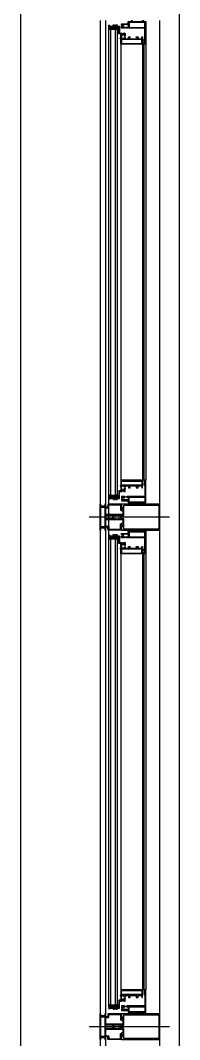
# Model space of a CAD drawing. Header units: millimetres. Extents: x 8456 to 190005487, y 619 to 455456909.
# Drawn here: x 195662.6 to 195724.2, y 155224.1 to 155618.3 of the extents above; entities that cross this region are included whole.
import ezdxf

# ---------------------------------------------------------------- set-up
doc = ezdxf.new("R2010")
doc.units = ezdxf.units.MM
doc.header["$LTSCALE"] = 400
doc.header["$MEASUREMENT"] = 0
doc.layers.get('0').update_dxf_attribs({"linetype": 'CONTINUOUS'})
doc.layers.add('AA-HAT-타일', color=8, linetype='CONTINUOUS')
doc.layers.add('AA-WID', color=4, linetype='CONTINUOUS')

# ---------------------------------------------------------------- blocks, each defined once
blk = doc.blocks.new('A$C2DB436D3')
at = {"color": 8, "ltscale": 100}
blk.add_line((5833.54, 17257.55, 2515.73), (5833.54, 15849.55, 2515.73), dxfattribs=at)
at = {"layer": 'AA-HAT-타일', "color": 8}
blk.add_line((5921.54, 15849.55, 2515.73), (5921.54, 17257.55, 2515.73), dxfattribs=at)
at = {"layer": 'AA-WID', "color": 8}
for p, q in [((5877.54, 16968.8, 2515.73), (5877.54, 15866.05, 2515.73)), ((5880.62, 16968.8, 2515.73), (5880.62, 15866.05, 2515.73)), ((5883.48, 16963.88, 2515.73), (5882.38, 16963.88, 2515.73)), ((5882.38, 16424.82, 2515.73), (5882.38, 16963.88, 2515.73)), ((5883.48, 16706.42, 2515.73), (5883.48, 16963.88, 2515.73)), ((5887.22, 16963.88, 2515.73), (5885.9, 16963.88, 2515.73)), ((5886.12, 16706.42, 2515.73), (5886.12, 16963.88, 2515.73)), ((5887.22, 16706.42, 2515.73), (5887.22, 16963.88, 2515.73)), ((5910.54, 15866.05, 2515.73), (5910.54, 16968.8, 2515.73)), ((5888.98, 16955.6, 2515.73), (5888.98, 16708.49, 2515.73)), ((5901.08, 16955.6, 2515.73), (5901.08, 16714.7, 2515.73)), ((5901.74, 16955.6, 2515.73), (5901.74, 16714.7, 2515.73)), ((5902.84, 16955.6, 2515.73), (5902.84, 16714.7, 2515.73)), ((5883.48, 16706.42, 2515.73), (5882.38, 16706.42, 2515.73)), ((5887.22, 16706.42, 2515.73), (5885.9, 16706.42, 2515.73)), ((5915.86, 16694.35, 2515.73), (5871.58, 16694.35, 2515.73)), ((5883.48, 16682.28, 2515.73), (5882.38, 16682.28, 2515.73)), ((5883.48, 16424.82, 2515.73), (5883.48, 16682.28, 2515.73)), ((5887.22, 16682.28, 2515.73), (5885.9, 16682.28, 2515.73)), ((5886.12, 16424.82, 2515.73), (5886.12, 16682.28, 2515.73)), ((5887.22, 16424.82, 2515.73), (5887.22, 16682.28, 2515.73)), ((5888.98, 16680.22, 2515.73), (5888.98, 16433.1, 2515.73)), ((5901.08, 16674, 2515.73), (5901.08, 16433.1, 2515.73)), ((5901.74, 16674, 2515.73), (5901.74, 16433.1, 2515.73)), ((5902.84, 16674, 2515.73), (5902.84, 16433.1, 2515.73)), ((5883.48, 16424.82, 2515.73), (5882.38, 16424.82, 2515.73)), ((5887.22, 16424.82, 2515.73), (5885.9, 16424.82, 2515.73)), ((5915.86, 16412.75, 2515.73), (5871.58, 16412.75, 2515.73))]:
    blk.add_line(p, q, dxfattribs=at)
at = {"layer": 'AA-WID', "color": 8, "elevation": 2515.73}
for points in [[(5888.98, 16958.57), (5888.87, 16958.57, -1), (5888.87, 16958.9), (5888.98, 16958.9), (5888.98, 16959.72), (5889.04, 16959.78), (5888.98, 16959.85), (5888.98, 16961.38), (5887.88, 16961.38), (5887.88, 16964.42), (5887.44, 16964.42), (5887.44, 16964.71), (5887.88, 16964.71), (5887.88, 16965.19), (5884.64, 16965.19), (5884.64, 16964.71), (5885.08, 16964.71), (5885.08, 16964.42), (5884.36, 16964.42), (5884.36, 16965.19), (5882.38, 16965.19), (5882.38, 16966.05, -0.414214), (5882.44, 16966.12), (5882.64, 16966.12, -0.414214), (5882.71, 16966.05), (5882.71, 16965.63), (5884.75, 16965.63), (5884.75, 16966.34), (5885.41, 16966.34, -0.414214), (5885.52, 16966.23), (5885.52, 16966.07, -0.414214), (5885.41, 16965.96), (5885.19, 16965.96), (5885.19, 16965.63), (5885.52, 16965.63), (5886.01, 16965.63), (5886.01, 16966.34), (5887, 16966.34, -0.414214), (5887.11, 16966.23), (5887.11, 16966.07, -0.414214), (5887, 16965.96), (5886.45, 16965.96), (5886.45, 16965.63), (5888.32, 16965.63), (5888.32, 16961.82), (5889.75, 16961.82, -0.414214), (5889.86, 16961.71, -0.414214), (5889.75, 16961.6), (5889.56, 16961.6, 0.414214), (5889.42, 16961.46, 0.414214), (5889.56, 16961.32), (5890.91, 16961.32, 0.414214), (5891.05, 16961.46, 0.414214), (5890.91, 16961.6), (5890.72, 16961.6, -0.414214), (5890.61, 16961.71, -0.414214), (5890.72, 16961.82), (5891.4, 16961.82), (5891.4, 16960.46, -0.414214), (5891.29, 16960.35), (5890.85, 16960.35, -1), (5890.85, 16960.57, 0.414214), (5890.96, 16960.68), (5890.96, 16960.75, 0.414214), (5890.83, 16960.88), (5889.55, 16960.88, 0.414214), (5889.42, 16960.75), (5889.42, 16960.68, 0.414214), (5889.53, 16960.57, -1), (5889.53, 16960.35, 0.414214), (5889.42, 16960.24), (5889.42, 16959.32, 0.414214), (5889.53, 16959.21, -1), (5889.53, 16958.99, 0.414214), (5889.42, 16958.88), (5889.42, 16958.81, 0.414214), (5889.55, 16958.68), (5890.83, 16958.68, 0.414214), (5890.96, 16958.81), (5890.96, 16958.88, 0.414214), (5890.85, 16958.99, -1), (5890.85, 16959.21), (5891.29, 16959.21, -0.414214), (5891.4, 16959.1), (5891.4, 16958.68), (5893.27, 16958.68), (5893.27, 16959.78), (5894.26, 16959.78), (5894.26, 16959.34), (5893.71, 16959.34), (5893.71, 16958.68), (5898.11, 16958.68), (5898.11, 16959.34), (5897.56, 16959.34), (5897.56, 16959.78), (5898.55, 16959.78), (5898.55, 16958.68), (5900.64, 16958.68), (5900.64, 16959.78), (5901.08, 16959.78), (5901.08, 16955.6), (5888.98, 16955.6), (5888.98, 16958.57)], [(5888.98, 16711.73), (5888.87, 16711.73, 1), (5888.87, 16711.4), (5888.98, 16711.4), (5888.98, 16710.59), (5889.04, 16710.52), (5888.98, 16710.46), (5888.98, 16708.93), (5887.88, 16708.93), (5887.88, 16705.88), (5887.44, 16705.88), (5887.44, 16705.59), (5887.88, 16705.59), (5887.88, 16705.11), (5884.64, 16705.11), (5884.64, 16705.59), (5885.08, 16705.59), (5885.08, 16705.88), (5884.36, 16705.88), (5884.36, 16705.11), (5882.38, 16705.11), (5882.38, 16704.25, 0.414214), (5882.44, 16704.19), (5882.64, 16704.19, 0.414214), (5882.71, 16704.25), (5882.71, 16704.67), (5884.75, 16704.67), (5884.75, 16703.97), (5885.41, 16703.97, 0.414214), (5885.52, 16704.08), (5885.52, 16704.23, 0.414214), (5885.41, 16704.34), (5885.19, 16704.34), (5885.19, 16704.67), (5885.52, 16704.67), (5886.01, 16704.67), (5886.01, 16703.97), (5887, 16703.97, 0.414214), (5887.11, 16704.08), (5887.11, 16704.23, 0.414214), (5887, 16704.34), (5886.45, 16704.34), (5886.45, 16704.67), (5888.32, 16704.67), (5888.32, 16708.49), (5889.75, 16708.49, 0.414214), (5889.86, 16708.6, 0.414214), (5889.75, 16708.71), (5889.56, 16708.71, -0.414214), (5889.42, 16708.85, -0.414214), (5889.56, 16708.98), (5890.91, 16708.98, -0.414214), (5891.05, 16708.85, -0.414214), (5890.91, 16708.71), (5890.72, 16708.71, 0.414214), (5890.61, 16708.6, 0.414214), (5890.72, 16708.49), (5891.4, 16708.49), (5891.4, 16709.84, 0.414214), (5891.29, 16709.95), (5890.85, 16709.95, 1), (5890.85, 16709.73, -0.414214), (5890.96, 16709.62), (5890.96, 16709.55, -0.414214), (5890.83, 16709.42), (5889.55, 16709.42, -0.414214), (5889.42, 16709.55), (5889.42, 16709.62, -0.414214), (5889.53, 16709.73, 1), (5889.53, 16709.95, -0.414214), (5889.42, 16710.06), (5889.42, 16710.98, -0.414214), (5889.53, 16711.09, 1), (5889.53, 16711.31, -0.414214), (5889.42, 16711.42), (5889.42, 16711.49, -0.414214), (5889.55, 16711.62), (5890.83, 16711.62, -0.414214), (5890.96, 16711.49), (5890.96, 16711.42, -0.414214), (5890.85, 16711.31, 1), (5890.85, 16711.09), (5891.29, 16711.09, 0.414214), (5891.4, 16711.2), (5891.4, 16711.62), (5893.27, 16711.62), (5893.27, 16710.52), (5894.26, 16710.52), (5894.26, 16710.96), (5893.71, 16710.96), (5893.71, 16711.62), (5898.11, 16711.62), (5898.11, 16710.96), (5897.56, 16710.96), (5897.56, 16710.52), (5898.55, 16710.52), (5898.55, 16711.62), (5900.64, 16711.62), (5900.64, 16710.52), (5901.08, 16710.52), (5901.08, 16714.7), (5888.98, 16714.7), (5888.98, 16711.73)], [(5877.54, 16694.35), (5877.54, 16701.5), (5877.87, 16701.5), (5877.87, 16700.07, 0.414214), (5877.98, 16699.96), (5879.95, 16699.96, -1), (5879.95, 16699.63), (5877.98, 16699.63, 0.414214), (5877.87, 16699.52), (5877.87, 16689.07), (5879.95, 16689.07, -1), (5879.95, 16688.74), (5877.98, 16688.74, 0.414214), (5877.87, 16688.63), (5877.87, 16687.2), (5877.54, 16687.2), (5877.54, 16694.35)], [(5910.54, 16687.2), (5910.54, 16701.5), (5889.42, 16701.5), (5889.42, 16699.53, 1), (5889.66, 16699.53), (5889.66, 16699.74), (5890.01, 16699.74), (5890.01, 16698.42), (5889.66, 16698.42), (5889.66, 16698.63, 1), (5889.42, 16698.63), (5889.42, 16697.87, 0.414214), (5889.53, 16697.76), (5889.97, 16697.76, -0.414214), (5890.08, 16697.65), (5890.08, 16695.89, -0.414214), (5889.97, 16695.78), (5886.96, 16695.78), (5886.89, 16695.72), (5886.82, 16695.78), (5880.84, 16695.78, -0.414214), (5880.62, 16696), (5880.62, 16698.97), (5880.78, 16698.97, 1), (5880.78, 16699.3), (5880.62, 16699.3), (5880.62, 16701.5), (5880.18, 16701.5), (5880.18, 16700.42, -0.414214), (5880.07, 16700.31), (5878.25, 16700.31, 1), (5878.25, 16699.98), (5880.07, 16699.98, -0.414214), (5880.18, 16699.87), (5880.18, 16694.35), (5880.18, 16688.83, -0.414214), (5880.07, 16688.72), (5878.25, 16688.72, 1), (5878.25, 16688.39), (5880.07, 16688.39, -0.414214), (5880.18, 16688.28), (5880.18, 16687.2), (5880.62, 16687.2), (5880.62, 16689.4), (5880.78, 16689.4, 1), (5880.78, 16689.73), (5880.62, 16689.73), (5880.62, 16692.7, -0.414214), (5880.84, 16692.92), (5886.82, 16692.92), (5886.89, 16692.99), (5886.96, 16692.92), (5889.97, 16692.92, -0.414214), (5890.08, 16692.81), (5890.08, 16691.05, -0.414214), (5889.97, 16690.94), (5889.53, 16690.94, 0.414214), (5889.42, 16690.83), (5889.42, 16690.07, 1), (5889.66, 16690.07), (5889.66, 16690.28), (5890.01, 16690.28), (5890.01, 16688.96), (5889.66, 16688.96), (5889.66, 16689.17, 1), (5889.42, 16689.17), (5889.42, 16687.2), (5910.54, 16687.2)], [(5889.53, 16694.35), (5889.53, 16695.12, -0.414214), (5889.64, 16695.23), (5890.52, 16695.23, 0.414214), (5890.63, 16695.34), (5890.63, 16700.84, -0.414214), (5890.74, 16700.95), (5909.99, 16700.95), (5909.99, 16687.75), (5890.74, 16687.75, -0.414214), (5890.63, 16687.86), (5890.63, 16693.36, 0.414214), (5890.52, 16693.47), (5889.64, 16693.47, -0.414214), (5889.53, 16693.58), (5889.53, 16694.35)], [(5884.8, 16694.35), (5884.8, 16695.17, -0.414214), (5884.98, 16695.34), (5885.57, 16695.34, -0.414214), (5885.68, 16695.23), (5885.68, 16695.18, 1), (5886.01, 16695.18), (5886.01, 16695.23, -0.414214), (5886.12, 16695.34), (5887.66, 16695.34, -0.414214), (5887.77, 16695.23), (5887.77, 16695.18, 1), (5888.1, 16695.18), (5888.1, 16695.23, -0.414214), (5888.21, 16695.34), (5888.8, 16695.34, -0.414214), (5888.98, 16695.17), (5888.98, 16694.35)], [(5884.8, 16694.35), (5884.8, 16693.54, 0.414214), (5884.98, 16693.36), (5885.57, 16693.36, 0.414214), (5885.68, 16693.47), (5885.68, 16693.53, -1), (5886.01, 16693.53), (5886.01, 16693.47, 0.414214), (5886.12, 16693.36), (5887.66, 16693.36, 0.414214), (5887.77, 16693.47), (5887.77, 16693.53, -1), (5888.1, 16693.53), (5888.1, 16693.47, 0.414214), (5888.21, 16693.36), (5888.8, 16693.36, 0.414214), (5888.98, 16693.54), (5888.98, 16694.35)], [(5888.98, 16676.97), (5888.87, 16676.97, -1), (5888.87, 16677.3), (5888.98, 16677.3), (5888.98, 16678.12), (5889.04, 16678.18), (5888.98, 16678.25), (5888.98, 16679.78), (5887.88, 16679.78), (5887.88, 16682.82), (5887.44, 16682.82), (5887.44, 16683.11), (5887.88, 16683.11), (5887.88, 16683.59), (5884.64, 16683.59), (5884.64, 16683.11), (5885.08, 16683.11), (5885.08, 16682.82), (5884.36, 16682.82), (5884.36, 16683.59), (5882.38, 16683.59), (5882.38, 16684.45, -0.414214), (5882.44, 16684.52), (5882.64, 16684.52, -0.414214), (5882.71, 16684.45), (5882.71, 16684.03), (5884.75, 16684.03), (5884.75, 16684.74), (5885.41, 16684.74, -0.414214), (5885.52, 16684.63), (5885.52, 16684.47, -0.414214), (5885.41, 16684.36), (5885.19, 16684.36), (5885.19, 16684.03), (5885.52, 16684.03), (5886.01, 16684.03), (5886.01, 16684.74), (5887, 16684.74, -0.414214), (5887.11, 16684.63), (5887.11, 16684.47, -0.414214), (5887, 16684.36), (5886.45, 16684.36), (5886.45, 16684.03), (5888.32, 16684.03), (5888.32, 16680.22), (5889.75, 16680.22, -0.414214), (5889.86, 16680.11, -0.414214), (5889.75, 16680), (5889.56, 16680, 0.414214), (5889.42, 16679.86, 0.414214), (5889.56, 16679.72), (5890.91, 16679.72, 0.414214), (5891.05, 16679.86, 0.414214), (5890.91, 16680), (5890.72, 16680, -0.414214), (5890.61, 16680.11, -0.414214), (5890.72, 16680.22), (5891.4, 16680.22), (5891.4, 16678.86, -0.414214), (5891.29, 16678.75), (5890.85, 16678.75, -1), (5890.85, 16678.97, 0.414214), (5890.96, 16679.08), (5890.96, 16679.15, 0.414214), (5890.83, 16679.28), (5889.55, 16679.28, 0.414214), (5889.42, 16679.15), (5889.42, 16679.08, 0.414214), (5889.53, 16678.97, -1), (5889.53, 16678.75, 0.414214), (5889.42, 16678.64), (5889.42, 16677.72, 0.414214), (5889.53, 16677.61, -1), (5889.53, 16677.39, 0.414214), (5889.42, 16677.28), (5889.42, 16677.21, 0.414214), (5889.55, 16677.08), (5890.83, 16677.08, 0.414214), (5890.96, 16677.21), (5890.96, 16677.28, 0.414214), (5890.85, 16677.39, -1), (5890.85, 16677.61), (5891.29, 16677.61, -0.414214), (5891.4, 16677.5), (5891.4, 16677.08), (5893.27, 16677.08), (5893.27, 16678.18), (5894.26, 16678.18), (5894.26, 16677.74), (5893.71, 16677.74), (5893.71, 16677.08), (5898.11, 16677.08), (5898.11, 16677.74), (5897.56, 16677.74), (5897.56, 16678.18), (5898.55, 16678.18), (5898.55, 16677.08), (5900.64, 16677.08), (5900.64, 16678.18), (5901.08, 16678.18), (5901.08, 16674), (5888.98, 16674), (5888.98, 16676.97)], [(5888.98, 16430.13), (5888.87, 16430.13, 1), (5888.87, 16429.8), (5888.98, 16429.8), (5888.98, 16428.99), (5889.04, 16428.92), (5888.98, 16428.86), (5888.98, 16427.33), (5887.88, 16427.33), (5887.88, 16424.28), (5887.44, 16424.28), (5887.44, 16423.99), (5887.88, 16423.99), (5887.88, 16423.51), (5884.64, 16423.51), (5884.64, 16423.99), (5885.08, 16423.99), (5885.08, 16424.28), (5884.36, 16424.28), (5884.36, 16423.51), (5882.38, 16423.51), (5882.38, 16422.65, 0.414214), (5882.44, 16422.59), (5882.64, 16422.59, 0.414214), (5882.71, 16422.65), (5882.71, 16423.07), (5884.75, 16423.07), (5884.75, 16422.37), (5885.41, 16422.37, 0.414214), (5885.52, 16422.48), (5885.52, 16422.63, 0.414214), (5885.41, 16422.74), (5885.19, 16422.74), (5885.19, 16423.07), (5885.52, 16423.07), (5886.01, 16423.07), (5886.01, 16422.37), (5887, 16422.37, 0.414214), (5887.11, 16422.48), (5887.11, 16422.63, 0.414214), (5887, 16422.74), (5886.45, 16422.74), (5886.45, 16423.07), (5888.32, 16423.07), (5888.32, 16426.89), (5889.75, 16426.89, 0.414214), (5889.86, 16427, 0.414214), (5889.75, 16427.11), (5889.56, 16427.11, -0.414214), (5889.42, 16427.25, -0.414214), (5889.56, 16427.38), (5890.91, 16427.38, -0.414214), (5891.05, 16427.25, -0.414214), (5890.91, 16427.11), (5890.72, 16427.11, 0.414214), (5890.61, 16427, 0.414214), (5890.72, 16426.89), (5891.4, 16426.89), (5891.4, 16428.24, 0.414214), (5891.29, 16428.35), (5890.85, 16428.35, 1), (5890.85, 16428.13, -0.414214), (5890.96, 16428.02), (5890.96, 16427.95, -0.414214), (5890.83, 16427.82), (5889.55, 16427.82, -0.414214), (5889.42, 16427.95), (5889.42, 16428.02, -0.414214), (5889.53, 16428.13, 1), (5889.53, 16428.35, -0.414214), (5889.42, 16428.46), (5889.42, 16429.38, -0.414214), (5889.53, 16429.49, 1), (5889.53, 16429.71, -0.414214), (5889.42, 16429.82), (5889.42, 16429.89, -0.414214), (5889.55, 16430.02), (5890.83, 16430.02, -0.414214), (5890.96, 16429.89), (5890.96, 16429.82, -0.414214), (5890.85, 16429.71, 1), (5890.85, 16429.49), (5891.29, 16429.49, 0.414214), (5891.4, 16429.6), (5891.4, 16430.02), (5893.27, 16430.02), (5893.27, 16428.92), (5894.26, 16428.92), (5894.26, 16429.36), (5893.71, 16429.36), (5893.71, 16430.02), (5898.11, 16430.02), (5898.11, 16429.36), (5897.56, 16429.36), (5897.56, 16428.92), (5898.55, 16428.92), (5898.55, 16430.02), (5900.64, 16430.02), (5900.64, 16428.92), (5901.08, 16428.92), (5901.08, 16433.1), (5888.98, 16433.1), (5888.98, 16430.13)], [(5877.54, 16412.75), (5877.54, 16419.9), (5877.87, 16419.9), (5877.87, 16418.47, 0.414214), (5877.98, 16418.36), (5879.95, 16418.36, -1), (5879.95, 16418.03), (5877.98, 16418.03, 0.414214), (5877.87, 16417.92), (5877.87, 16407.47), (5879.95, 16407.47, -1), (5879.95, 16407.14), (5877.98, 16407.14, 0.414214), (5877.87, 16407.03), (5877.87, 16405.6), (5877.54, 16405.6), (5877.54, 16412.75)], [(5910.54, 16405.6), (5910.54, 16419.9), (5889.42, 16419.9), (5889.42, 16417.93, 1), (5889.66, 16417.93), (5889.66, 16418.14), (5890.01, 16418.14), (5890.01, 16416.82), (5889.66, 16416.82), (5889.66, 16417.03, 1), (5889.42, 16417.03), (5889.42, 16416.27, 0.414214), (5889.53, 16416.16), (5889.97, 16416.16, -0.414214), (5890.08, 16416.05), (5890.08, 16414.29, -0.414214), (5889.97, 16414.18), (5886.96, 16414.18), (5886.89, 16414.12), (5886.82, 16414.18), (5880.84, 16414.18, -0.414214), (5880.62, 16414.4), (5880.62, 16417.37), (5880.78, 16417.37, 1), (5880.78, 16417.7), (5880.62, 16417.7), (5880.62, 16419.9), (5880.18, 16419.9), (5880.18, 16418.82, -0.414214), (5880.07, 16418.71), (5878.25, 16418.71, 1), (5878.25, 16418.38), (5880.07, 16418.38, -0.414214), (5880.18, 16418.27), (5880.18, 16412.75), (5880.18, 16407.23, -0.414214), (5880.07, 16407.12), (5878.25, 16407.12, 1), (5878.25, 16406.79), (5880.07, 16406.79, -0.414214), (5880.18, 16406.68), (5880.18, 16405.6), (5880.62, 16405.6), (5880.62, 16407.8), (5880.78, 16407.8, 1), (5880.78, 16408.13), (5880.62, 16408.13), (5880.62, 16411.1, -0.414214), (5880.84, 16411.32), (5886.82, 16411.32), (5886.89, 16411.39), (5886.96, 16411.32), (5889.97, 16411.32, -0.414214), (5890.08, 16411.21), (5890.08, 16409.45, -0.414214), (5889.97, 16409.34), (5889.53, 16409.34, 0.414214), (5889.42, 16409.23), (5889.42, 16408.47, 1), (5889.66, 16408.47), (5889.66, 16408.68), (5890.01, 16408.68), (5890.01, 16407.36), (5889.66, 16407.36), (5889.66, 16407.57, 1), (5889.42, 16407.57), (5889.42, 16405.6), (5910.54, 16405.6)], [(5889.53, 16412.75), (5889.53, 16413.52, -0.414214), (5889.64, 16413.63), (5890.52, 16413.63, 0.414214), (5890.63, 16413.74), (5890.63, 16419.24, -0.414214), (5890.74, 16419.35), (5909.99, 16419.35), (5909.99, 16406.15), (5890.74, 16406.15, -0.414214), (5890.63, 16406.26), (5890.63, 16411.76, 0.414214), (5890.52, 16411.87), (5889.64, 16411.87, -0.414214), (5889.53, 16411.98), (5889.53, 16412.75)], [(5884.8, 16412.75), (5884.8, 16413.57, -0.414214), (5884.98, 16413.74), (5885.57, 16413.74, -0.414214), (5885.68, 16413.63), (5885.68, 16413.58, 1), (5886.01, 16413.58), (5886.01, 16413.63, -0.414214), (5886.12, 16413.74), (5887.66, 16413.74, -0.414214), (5887.77, 16413.63), (5887.77, 16413.58, 1), (5888.1, 16413.58), (5888.1, 16413.63, -0.414214), (5888.21, 16413.74), (5888.8, 16413.74, -0.414214), (5888.98, 16413.57), (5888.98, 16412.75)], [(5884.8, 16412.75), (5884.8, 16411.94, 0.414214), (5884.98, 16411.76), (5885.57, 16411.76, 0.414214), (5885.68, 16411.87), (5885.68, 16411.93, -1), (5886.01, 16411.93), (5886.01, 16411.87, 0.414214), (5886.12, 16411.76), (5887.66, 16411.76, 0.414214), (5887.77, 16411.87), (5887.77, 16411.93, -1), (5888.1, 16411.93), (5888.1, 16411.87, 0.414214), (5888.21, 16411.76), (5888.8, 16411.76, 0.414214), (5888.98, 16411.94), (5888.98, 16412.75)]]:
    blk.add_lwpolyline(points, format="xyb", dxfattribs=at)
for points in [[(5882.6, 16963.88), (5887.88, 16963.88), (5887.88, 16964.42), (5882.6, 16964.42)], [(5893.71, 16967.7), (5893.71, 16964.95), (5902.4, 16964.95), (5902.4, 16967.7)], [(5900.64, 16956.04), (5900.64, 16958.24), (5889.42, 16958.24), (5889.42, 16956.04)], [(5900.64, 16714.26), (5900.64, 16712.06), (5889.42, 16712.06), (5889.42, 16714.26)], [(5882.6, 16706.42), (5887.88, 16706.42), (5887.88, 16705.88), (5882.6, 16705.88)], [(5893.71, 16702.6), (5893.71, 16705.35), (5902.4, 16705.35), (5902.4, 16702.6)], [(5882.6, 16682.28), (5887.88, 16682.28), (5887.88, 16682.82), (5882.6, 16682.82)], [(5893.71, 16686.1), (5893.71, 16683.35), (5902.4, 16683.35), (5902.4, 16686.1)], [(5900.64, 16674.44), (5900.64, 16676.64), (5889.42, 16676.64), (5889.42, 16674.44)], [(5900.64, 16432.66), (5900.64, 16430.46), (5889.42, 16430.46), (5889.42, 16432.66)], [(5882.6, 16424.82), (5887.88, 16424.82), (5887.88, 16424.28), (5882.6, 16424.28)], [(5893.71, 16421), (5893.71, 16423.75), (5902.4, 16423.75), (5902.4, 16421)]]:
    blk.add_lwpolyline(points, close=True, dxfattribs=at)
for points in [[(5901.74, 16955.6), (5901.74, 16956.37, -1), (5902.07, 16956.37), (5902.07, 16956.04), (5902.4, 16956.04), (5902.4, 16957.8), (5902.07, 16957.8), (5902.07, 16957.47, -1), (5901.74, 16957.47), (5901.74, 16958.24), (5902.4, 16958.24), (5902.4, 16964.29, 0.414213), (5902.18, 16964.51), (5892.52, 16964.51, -0.414213), (5892.41, 16964.62), (5892.41, 16965.06, -1), (5892.63, 16965.06), (5892.63, 16964.95), (5893.16, 16964.95, 0.414214), (5893.27, 16965.06), (5893.27, 16966.38, 0.414214), (5893.16, 16966.49), (5892.63, 16966.49), (5892.63, 16966.38, -1), (5892.41, 16966.38), (5892.41, 16966.49), (5891.27, 16966.49), (5891.27, 16966.38, -1), (5891.05, 16966.38), (5891.05, 16966.49), (5890.52, 16966.49, 0.414214), (5890.41, 16966.38), (5890.41, 16965.06, 0.414214), (5890.52, 16964.95), (5891.05, 16964.95), (5891.05, 16965.06, -1), (5891.27, 16965.06), (5891.27, 16964.62, -0.414214), (5891.16, 16964.51), (5889.42, 16964.51), (5889.42, 16965.28, -0.414214), (5889.53, 16965.39), (5889.53, 16965.39, -0.414214), (5889.64, 16965.28), (5889.64, 16964.95), (5889.97, 16964.95), (5889.97, 16966.49), (5889.64, 16966.49), (5889.64, 16966.16, -1), (5889.42, 16966.16), (5889.42, 16966.93), (5891.77, 16966.93), (5891.84, 16966.87), (5891.9, 16966.93), (5893.05, 16966.93, 0.414214), (5893.16, 16967.04), (5893.16, 16968.14), (5894.92, 16968.14), (5894.92, 16968.58, -0.414214), (5895.14, 16968.8, -0.414214), (5895.36, 16968.58), (5895.36, 16968.14), (5901.08, 16968.14), (5901.08, 16968.58, -0.414214), (5901.3, 16968.8, -0.414214), (5901.52, 16968.58), (5901.52, 16968.14), (5902.84, 16968.14), (5902.84, 16955.6)], [(5901.74, 16714.7), (5901.74, 16713.93, 1), (5902.07, 16713.93), (5902.07, 16714.26), (5902.4, 16714.26), (5902.4, 16712.5), (5902.07, 16712.5), (5902.07, 16712.83, 1), (5901.74, 16712.83), (5901.74, 16712.06), (5902.4, 16712.06), (5902.4, 16706.01, -0.414213), (5902.18, 16705.79), (5892.52, 16705.79, 0.414213), (5892.41, 16705.68), (5892.41, 16705.24, 1), (5892.63, 16705.24), (5892.63, 16705.35), (5893.16, 16705.35, -0.414214), (5893.27, 16705.24), (5893.27, 16703.92, -0.414214), (5893.16, 16703.81), (5892.63, 16703.81), (5892.63, 16703.92, 1), (5892.41, 16703.92), (5892.41, 16703.81), (5891.27, 16703.81), (5891.27, 16703.92, 1), (5891.05, 16703.92), (5891.05, 16703.81), (5890.52, 16703.81, -0.414214), (5890.41, 16703.92), (5890.41, 16705.24, -0.414214), (5890.52, 16705.35), (5891.05, 16705.35), (5891.05, 16705.24, 1), (5891.27, 16705.24), (5891.27, 16705.68, 0.414214), (5891.16, 16705.79), (5889.42, 16705.79), (5889.42, 16705.02, 0.414214), (5889.53, 16704.91), (5889.53, 16704.91, 0.414214), (5889.64, 16705.02), (5889.64, 16705.35), (5889.97, 16705.35), (5889.97, 16703.81), (5889.64, 16703.81), (5889.64, 16704.14, 1), (5889.42, 16704.14), (5889.42, 16703.37), (5891.77, 16703.37), (5891.84, 16703.44), (5891.9, 16703.37), (5893.05, 16703.37, -0.414214), (5893.16, 16703.26), (5893.16, 16702.16), (5894.92, 16702.16), (5894.92, 16701.72, 0.414214), (5895.14, 16701.5, 0.414214), (5895.36, 16701.72), (5895.36, 16702.16), (5901.08, 16702.16), (5901.08, 16701.72, 0.414214), (5901.3, 16701.5, 0.414214), (5901.52, 16701.72), (5901.52, 16702.16), (5902.84, 16702.16), (5902.84, 16714.7)], [(5889.89, 16698.46, 0.414214), (5890, 16698.57), (5890, 16699.6, 0.414214), (5889.89, 16699.71), (5889.78, 16699.71, 0.414214), (5889.67, 16699.6), (5889.67, 16699.41, -0.696601), (5889.35, 16699.41), (5889.35, 16701.5), (5882.16, 16701.5, 0.414214), (5881.94, 16701.28), (5881.94, 16699.85), (5880.73, 16699.85), (5880.73, 16699.41), (5882.16, 16699.41, 0.414214), (5882.38, 16699.63), (5882.38, 16701.06), (5888.85, 16701.06), (5888.85, 16698.09), (5889.35, 16698.09), (5889.35, 16698.75, -0.696601), (5889.67, 16698.75), (5889.67, 16698.57, 0.414214), (5889.78, 16698.46)], [(5889.89, 16690.25, -0.414214), (5890, 16690.14), (5890, 16689.11, -0.414214), (5889.89, 16689), (5889.78, 16689, -0.414214), (5889.67, 16689.11), (5889.67, 16689.29, 0.696601), (5889.35, 16689.29), (5889.35, 16687.2), (5882.16, 16687.2, -0.414214), (5881.94, 16687.42), (5881.94, 16688.85), (5880.73, 16688.85), (5880.73, 16689.29), (5882.16, 16689.29, -0.414214), (5882.38, 16689.07), (5882.38, 16687.64), (5888.85, 16687.64), (5888.85, 16690.61), (5889.35, 16690.61), (5889.35, 16689.95, 0.696601), (5889.67, 16689.95), (5889.67, 16690.14, -0.414214), (5889.78, 16690.25)], [(5901.74, 16674), (5901.74, 16674.77, -1), (5902.07, 16674.77), (5902.07, 16674.44), (5902.4, 16674.44), (5902.4, 16676.2), (5902.07, 16676.2), (5902.07, 16675.87, -1), (5901.74, 16675.87), (5901.74, 16676.64), (5902.4, 16676.64), (5902.4, 16682.69, 0.414213), (5902.18, 16682.91), (5892.52, 16682.91, -0.414213), (5892.41, 16683.02), (5892.41, 16683.46, -1), (5892.63, 16683.46), (5892.63, 16683.35), (5893.16, 16683.35, 0.414214), (5893.27, 16683.46), (5893.27, 16684.78, 0.414214), (5893.16, 16684.89), (5892.63, 16684.89), (5892.63, 16684.78, -1), (5892.41, 16684.78), (5892.41, 16684.89), (5891.27, 16684.89), (5891.27, 16684.78, -1), (5891.05, 16684.78), (5891.05, 16684.89), (5890.52, 16684.89, 0.414214), (5890.41, 16684.78), (5890.41, 16683.46, 0.414214), (5890.52, 16683.35), (5891.05, 16683.35), (5891.05, 16683.46, -1), (5891.27, 16683.46), (5891.27, 16683.02, -0.414214), (5891.16, 16682.91), (5889.42, 16682.91), (5889.42, 16683.68, -0.414214), (5889.53, 16683.79), (5889.53, 16683.79, -0.414214), (5889.64, 16683.68), (5889.64, 16683.35), (5889.97, 16683.35), (5889.97, 16684.89), (5889.64, 16684.89), (5889.64, 16684.56, -1), (5889.42, 16684.56), (5889.42, 16685.33), (5891.77, 16685.33), (5891.84, 16685.27), (5891.9, 16685.33), (5893.05, 16685.33, 0.414214), (5893.16, 16685.44), (5893.16, 16686.54), (5894.92, 16686.54), (5894.92, 16686.98, -0.414214), (5895.14, 16687.2, -0.414214), (5895.36, 16686.98), (5895.36, 16686.54), (5901.08, 16686.54), (5901.08, 16686.98, -0.414214), (5901.3, 16687.2, -0.414214), (5901.52, 16686.98), (5901.52, 16686.54), (5902.84, 16686.54), (5902.84, 16674)], [(5901.74, 16433.1), (5901.74, 16432.33, 1), (5902.07, 16432.33), (5902.07, 16432.66), (5902.4, 16432.66), (5902.4, 16430.9), (5902.07, 16430.9), (5902.07, 16431.23, 1), (5901.74, 16431.23), (5901.74, 16430.46), (5902.4, 16430.46), (5902.4, 16424.41, -0.414213), (5902.18, 16424.19), (5892.52, 16424.19, 0.414213), (5892.41, 16424.08), (5892.41, 16423.64, 1), (5892.63, 16423.64), (5892.63, 16423.75), (5893.16, 16423.75, -0.414214), (5893.27, 16423.64), (5893.27, 16422.32, -0.414214), (5893.16, 16422.21), (5892.63, 16422.21), (5892.63, 16422.32, 1), (5892.41, 16422.32), (5892.41, 16422.21), (5891.27, 16422.21), (5891.27, 16422.32, 1), (5891.05, 16422.32), (5891.05, 16422.21), (5890.52, 16422.21, -0.414214), (5890.41, 16422.32), (5890.41, 16423.64, -0.414214), (5890.52, 16423.75), (5891.05, 16423.75), (5891.05, 16423.64, 1), (5891.27, 16423.64), (5891.27, 16424.08, 0.414214), (5891.16, 16424.19), (5889.42, 16424.19), (5889.42, 16423.42, 0.414214), (5889.53, 16423.31), (5889.53, 16423.31, 0.414214), (5889.64, 16423.42), (5889.64, 16423.75), (5889.97, 16423.75), (5889.97, 16422.21), (5889.64, 16422.21), (5889.64, 16422.54, 1), (5889.42, 16422.54), (5889.42, 16421.77), (5891.77, 16421.77), (5891.84, 16421.84), (5891.9, 16421.77), (5893.05, 16421.77, -0.414214), (5893.16, 16421.66), (5893.16, 16420.56), (5894.92, 16420.56), (5894.92, 16420.12, 0.414214), (5895.14, 16419.9, 0.414214), (5895.36, 16420.12), (5895.36, 16420.56), (5901.08, 16420.56), (5901.08, 16420.12, 0.414214), (5901.3, 16419.9, 0.414214), (5901.52, 16420.12), (5901.52, 16420.56), (5902.84, 16420.56), (5902.84, 16433.1)], [(5889.89, 16416.86, 0.414214), (5890, 16416.97), (5890, 16418, 0.414214), (5889.89, 16418.11), (5889.78, 16418.11, 0.414214), (5889.67, 16418), (5889.67, 16417.81, -0.696601), (5889.35, 16417.81), (5889.35, 16419.9), (5882.16, 16419.9, 0.414214), (5881.94, 16419.68), (5881.94, 16418.25), (5880.73, 16418.25), (5880.73, 16417.81), (5882.16, 16417.81, 0.414214), (5882.38, 16418.03), (5882.38, 16419.46), (5888.85, 16419.46), (5888.85, 16416.49), (5889.35, 16416.49), (5889.35, 16417.15, -0.696601), (5889.67, 16417.15), (5889.67, 16416.97, 0.414214), (5889.78, 16416.86)], [(5889.89, 16408.65, -0.414214), (5890, 16408.54), (5890, 16407.51, -0.414214), (5889.89, 16407.4), (5889.78, 16407.4, -0.414214), (5889.67, 16407.51), (5889.67, 16407.69, 0.696601), (5889.35, 16407.69), (5889.35, 16405.6), (5882.16, 16405.6, -0.414214), (5881.94, 16405.82), (5881.94, 16407.25), (5880.73, 16407.25), (5880.73, 16407.69), (5882.16, 16407.69, -0.414214), (5882.38, 16407.47), (5882.38, 16406.04), (5888.85, 16406.04), (5888.85, 16409.01), (5889.35, 16409.01), (5889.35, 16408.35, 0.696601), (5889.67, 16408.35), (5889.67, 16408.54, -0.414214), (5889.78, 16408.65)]]:
    blk.add_lwpolyline(points, format="xyb", close=True, dxfattribs=at)
for points in [[(5880.62, 16693.36), (5880.62, 16695.34), (5884.36, 16695.34), (5884.36, 16694.35), (5884.36, 16693.36), (5880.62, 16693.36)], [(5880.62, 16411.76), (5880.62, 16413.74), (5884.36, 16413.74), (5884.36, 16412.75), (5884.36, 16411.76), (5880.62, 16411.76)]]:
    blk.add_lwpolyline(points, dxfattribs=at)
at = {"layer": 'AA-WID', "color": 8}
for centre, radius, start, end in [((5880.64, 16964.54, 2515.73), 1.85, 339.237, 20.763), ((5891.84, 16963.34, 2515.73), 1.35, 63.4061, 116.5939), ((5893.45, 16959.78, 2515.73), 2.17, 163.8262, 196.1738), ((5893.45, 16710.52, 2515.73), 2.17, 163.8262, 196.1738), ((5880.64, 16705.77, 2515.73), 1.85, 339.237, 20.763), ((5891.84, 16706.97, 2515.73), 1.35, 243.4061, 296.5939), ((5880.64, 16682.94, 2515.73), 1.85, 339.237, 20.763), ((5891.84, 16681.74, 2515.73), 1.35, 63.4061, 116.5939), ((5893.45, 16678.18, 2515.73), 2.17, 163.8262, 196.1738), ((5893.45, 16428.92, 2515.73), 2.17, 163.8262, 196.1738), ((5880.64, 16424.17, 2515.73), 1.85, 339.237, 20.763), ((5891.84, 16425.37, 2515.73), 1.35, 243.4061, 296.5939)]:
    blk.add_arc(centre, radius, start, end, dxfattribs=at)

msp = doc.modelspace()

# ---------------------------------------------------------------- block references
at = {"xscale": 0.7, "yscale": 0.7, "zscale": 0.7}
msp.add_blockref('A$C2DB436D3', (191579.09, 143740.16, -160.09), dxfattribs=at)

doc.saveas('drawing.dxf')
